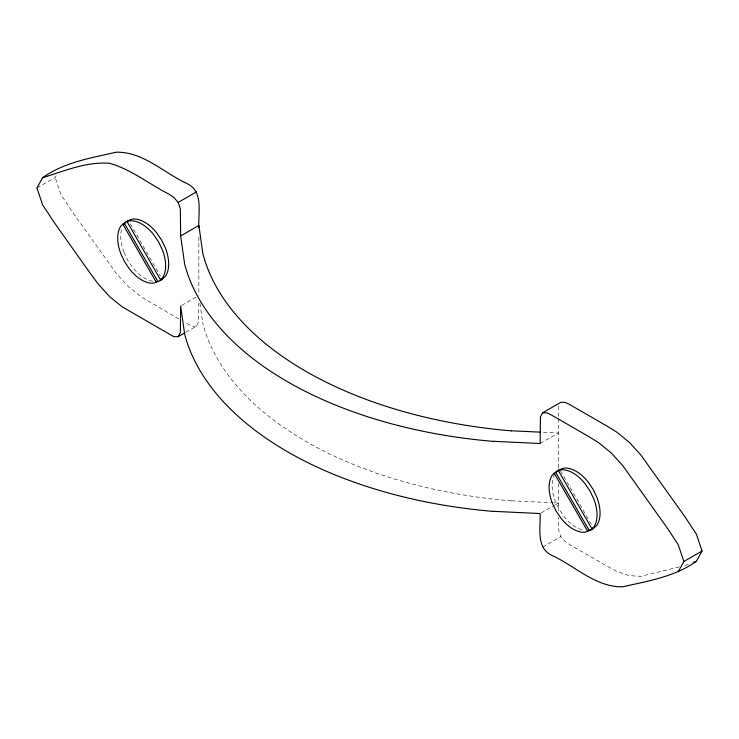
<?xml version="1.0" encoding="UTF-8"?>
<svg xmlns="http://www.w3.org/2000/svg" width="739" height="739" viewBox="0 0 739 739"><rect width="100%" height="100%" fill="white"/><g stroke="black" fill="none" stroke-linecap="round" stroke-linejoin="round"><path stroke-width="0.55" stroke-dasharray="3.69 2.77" d="M558.647 406.293L558.342 417.526M185.849 332.264L196.38 326.185L198.551 322.204L198.856 302.122M36.95 188.011L55.148 177.508L56.681 174.7M181.618 305.438L195.983 297.143M540.144 443.511L558.342 433.008L541.216 432.195M541.105 512.986L554.509 505.245M555.469 504.7L558.342 503.037L553.779 502.825M542.62 547.091L560.818 536.588L558.647 530.103L558.342 517.411M684.868 565.492L689.062 563.959M679.381 566.905L640.935 576.3L629.314 575.672L616.834 571.413L606.276 565.723L570.323 544.966L565.289 541.705L560.818 536.588M196.38 326.185L191.909 326.139L184.87 322.435M511.545 500.82L552.633 502.769M178.884 318.971L140.355 296.321L127.875 286.169L116.254 273.375L72.33 211.844L60.774 194.302L55.148 177.508M560.522 470.808L591.727 524.995M130.267 223.723L160.345 275.933M123.958 252.248L127.764 260.248L132.724 267.564A33.551 19.371 60 0 0 155.781 281.457M199.973 303.369L202.689 322.509M558.342 418.634L558.342 468.6M558.342 483.518L558.342 510.778M198.856 236.942L198.856 295.489M511.527 500.903A365.519 211.031 0 0 1 202.541 322.518M123.958 252.248A34.659 20.008 60 0 1 122.184 227.649M554.841 474.069A34.659 20.008 60 0 0 555.34 501.301L559.146 509.3L564.116 516.626A33.551 19.371 60 0 0 584.29 530.334"/><path stroke-width="1.11" d="M198.856 227.751C197.904 213.137 204.01 191.309 186.865 183.521C163.818 172.88 143.19 151.624 116.254 152.197C90.897 157.998 64.228 162.238 42.585 177.72L36.95 188.011L42.585 204.805L54.132 222.356L89.262 271.961L98.065 283.878L109.686 296.672L122.166 306.824L173.711 336.642L178.182 336.688L180.353 332.707L180.658 305.992L184.491 333.012M493.347 511.323L540.144 513.54C540.689 527.591 535.747 548.19 552.135 555.479C575.182 566.12 595.81 587.376 622.746 586.803C648.103 581.002 674.772 576.762 696.415 561.28L702.05 550.989L696.415 534.195L684.868 516.644L640.935 455.122L629.314 442.328L616.834 432.176L606.276 425.664L570.323 404.907L565.289 402.358L560.818 402.312L542.62 412.815L540.449 416.796L540.144 443.511L493.347 441.294M678.226 571.783L683.852 561.492L702.05 550.989M122.831 224.185L120.919 225.986A34.659 20.008 60 0 0 120.919 253.994L124.734 261.994L129.695 269.31A33.551 19.371 60 0 0 153.657 283.157L160.141 280.691L162.044 278.889L160.529 279.767L127.053 221.645L128.568 220.767L126.249 221.506L122.831 224.185L156.298 282.307M123.958 224.231L125.861 222.43M160.529 279.767L162.432 277.966A34.659 20.008 60 0 0 162.432 249.948L158.626 241.949L153.657 234.632A33.551 19.371 60 0 0 129.695 220.795L127.053 221.645M554.213 473.246L552.31 475.048A34.659 20.008 60 0 0 552.31 503.056L556.116 511.055L561.077 518.372A33.551 19.371 60 0 0 585.048 532.209L591.523 529.752L593.426 527.951L591.911 528.819L558.444 470.697L559.959 469.819L557.631 470.567L554.213 473.246L587.69 531.369M555.977 472.692L559.146 469.69L564.116 468.101A33.551 19.371 60 0 1 588.078 481.939L593.038 489.255L596.853 497.255A34.659 20.008 60 0 1 596.853 525.272L593.038 528.875L591.496 529.364M591.911 528.819L593.814 527.018A34.659 20.008 60 0 0 593.814 499.01L590.008 491.01L585.048 483.694A33.551 19.371 60 0 0 561.077 469.856L558.444 470.697M184.491 262.982L180.658 235.963L180.353 208.897L178.182 202.412L196.38 191.909M180.658 235.963L198.856 225.46L202.689 252.479M178.182 336.688L184.889 332.818M42.585 177.72C64.284 171.069 86.629 161.324 109.686 163.328C131.228 169.425 148.982 183.928 168.677 194.034L173.711 197.295L178.182 202.412M693.265 562.425L696.415 561.28M127.764 220.628L132.724 219.049A33.551 19.371 60 0 1 156.696 232.877L161.656 240.203L165.462 248.202A34.659 20.008 60 0 1 165.462 276.21L161.656 279.813L160.104 280.312M589.177 530.112L590.72 529.614M542.62 412.815L547.091 412.861L552.135 415.41L588.078 436.167L598.645 442.679L611.125 452.831L622.746 465.625L666.67 527.156L678.226 544.698L683.852 561.492M511.545 430.791L540.08 432.139M555.728 472.369L589.205 530.491M124.346 223.307L157.813 281.43M511.527 430.874A365.519 211.031 0 0 1 202.541 252.489M493.329 441.377A365.519 211.031 0 0 1 184.353 262.992M493.329 511.406A365.519 211.031 0 0 1 184.353 333.021"/></g></svg>
